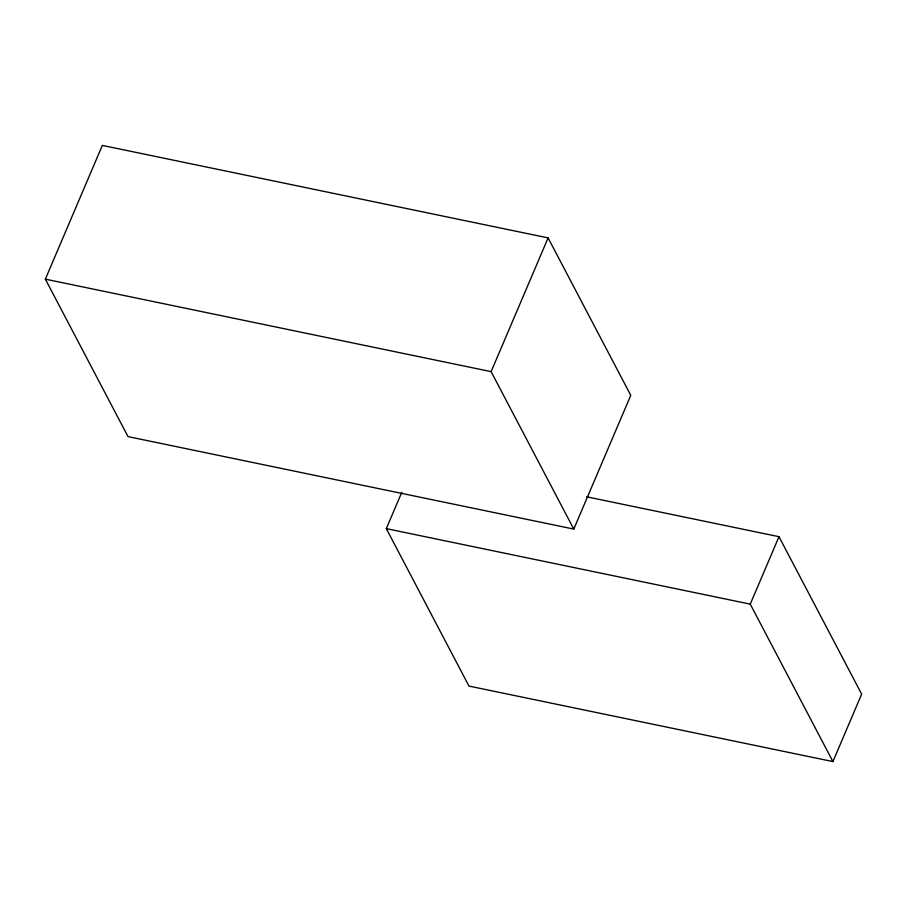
<?xml version="1.0" encoding="UTF-8"?>
<svg xmlns="http://www.w3.org/2000/svg" width="907" height="907" viewBox="0 0 907 907"><rect width="100%" height="100%" fill="white"/><g stroke="black" fill="none" stroke-linecap="round" stroke-linejoin="round"><path stroke-width="1.36" d="M45.35 279.163L102.332 145.415L548.1 237.895L630.762 395.339L573.78 529.087L128.012 436.607L45.35 279.163L491.118 371.643L573.78 529.087M586.636 496.798L778.988 536.695L861.65 694.138L832.921 761.585L468.964 686.077L386.303 528.634L401.778 492.32M491.118 371.643L548.1 237.895M832.921 761.585L750.259 604.141L778.988 536.695M386.303 528.634L750.259 604.141"/></g></svg>
